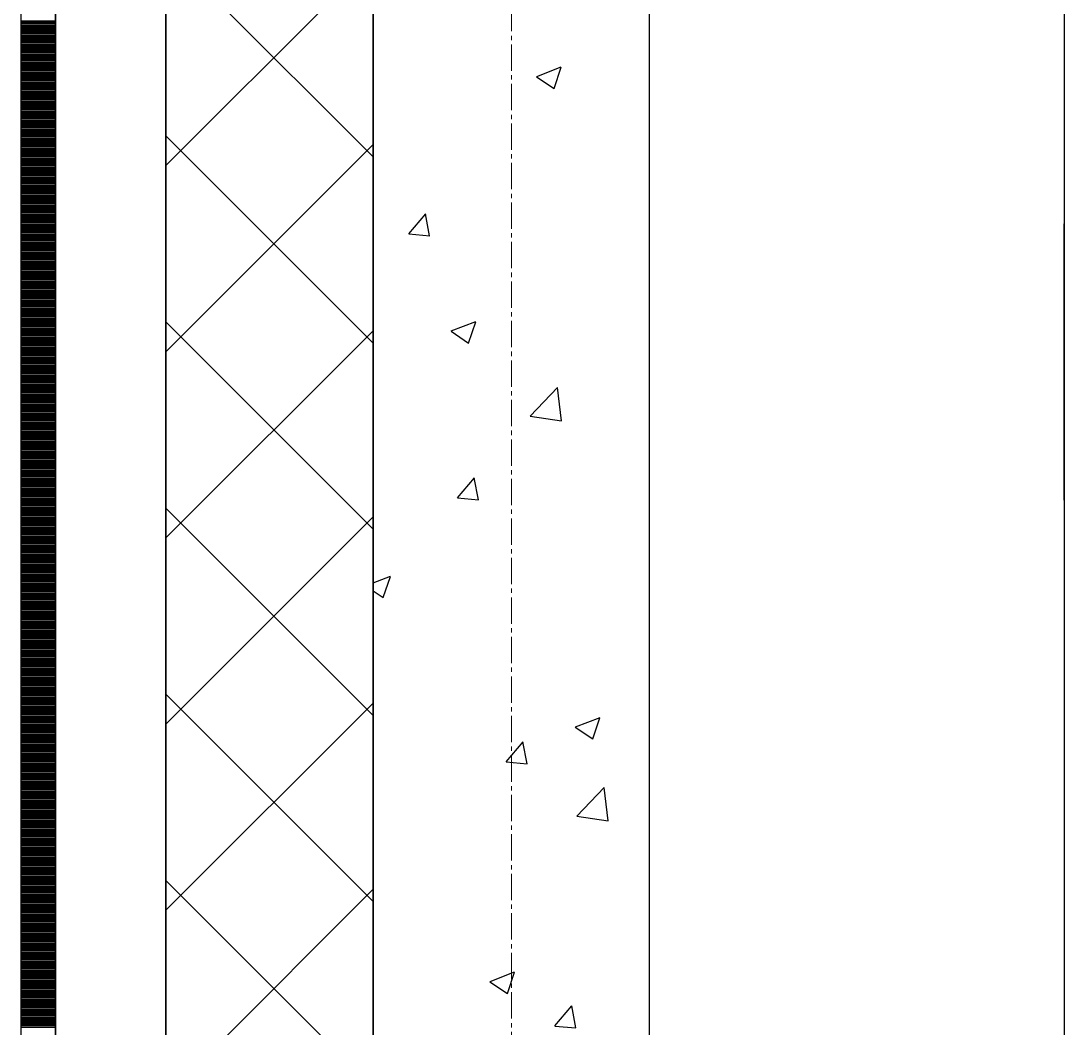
# Model space of a CAD drawing. Header units: millimetres. Extents: x -231292 to 573618, y -153144 to 564035.
# Drawn here: x 8548 to 9303, y 252784 to 253513 of the extents above; entities that cross this region are included whole.
import ezdxf

# ---------------------------------------------------------------- set-up
doc = ezdxf.new("R2010")
doc.units = ezdxf.units.MM
doc.linetypes.add('CENTER2', pattern=[28.575, 19.05, -3.175, 3.175, -3.175])
doc.layers.get('0').update_dxf_attribs({"color": 250})
for name, color, linetype, lineweight in [('АР_Стены ПЕНОблок', 250, 'Continuous', 20), ('АР_Тонкая', 250, 'Continuous', 5), ('АР_Утеплитель', 250, 'Continuous', 0), ('АР_Штриховка', 250, 'Continuous', 0), ('РД_Оси_100', 250, 'Continuous', 0)]:
    doc.layers.add(name, color=color, linetype=linetype, lineweight=lineweight)
doc.layers.add('КР_Балки-0.5', color=60, linetype='Continuous', lineweight=50, plot=False)

# ---------------------------------------------------------------- blocks, each defined once
blk = doc.blocks.new('оси_рен')
at = {"layer": 'РД_Оси_100', "color": 251, "linetype": 'CENTER2', "true_color": 0x636466}
blk.add_line((1195652.916, 135558.25), (1195652.916, 223268.25), dxfattribs=at)

msp = doc.modelspace()

# ---------------------------------------------------------------- linework, layer by layer
at = {"layer": 'АР_Стены ПЕНОблок', "color": 18, "linetype": 'Continuous', "lineweight": 25, "true_color": 0x000000}
for p, q in [((8803.243, 263866.253), (8803.243, 187666.253)), ((9003.243, 187666.253), (9003.243, 263866.253))]:
    msp.add_line(p, q, dxfattribs=at)
at = {"layer": 'АР_Тонкая', "color": 18, "linetype": 'Continuous', "lineweight": 25, "true_color": 0x000000}
for p, q in [((8548.243, 263866.253), (8548.243, 187666.253)), ((8573.243, 263866.253), (8573.243, 187666.253)), ((8573.243, 187666.253), (8573.243, 263866.253)), ((8653.243, 187666.253), (8653.243, 263866.253))]:
    msp.add_line(p, q, dxfattribs=at)
at = {"layer": 'АР_Утеплитель', "color": 18, "linetype": 'Continuous', "lineweight": 25, "true_color": 0x000000}
for p, q in [((8653.243, 263866.253), (8653.243, 187666.253)), ((8803.243, 187666.253), (8803.243, 263866.253))]:
    msp.add_line(p, q, dxfattribs=at)
at = {"layer": 'АР_Штриховка', "color": 18, "linetype": 'Continuous', "lineweight": 25, "true_color": 0x000000}
for p, q in [((8803.243, 253414.539), (8653.243, 253564.539)), ((8653.243, 253408.252), (8803.243, 253558.252)), ((8548.243, 253513.002), (8573.243, 253513.002)), ((8548.243, 253512.002), (8573.243, 253512.002)), ((8548.243, 253511.002), (8573.243, 253511.002)), ((8548.243, 253510.002), (8573.243, 253510.002)), ((8548.243, 253509.002), (8573.243, 253509.002)), ((8548.243, 253508.002), (8573.243, 253508.002)), ((8548.243, 253507.002), (8573.243, 253507.002)), ((8548.243, 253506.002), (8573.243, 253506.002)), ((8548.243, 253505.002), (8573.243, 253505.002)), ((8548.243, 253504.002), (8573.243, 253504.002)), ((8548.243, 253503.002), (8573.243, 253503.002)), ((8548.243, 253502.002), (8573.243, 253502.002)), ((8548.243, 253501.002), (8573.243, 253501.002)), ((8548.243, 253500.002), (8573.243, 253500.002)), ((8548.243, 253499.002), (8573.243, 253499.002)), ((8548.243, 253498.002), (8573.243, 253498.002)), ((8548.243, 253497.002), (8573.243, 253497.002)), ((8548.243, 253496.002), (8573.243, 253496.002)), ((8548.243, 253495.002), (8573.243, 253495.002)), ((8548.243, 253494.002), (8573.243, 253494.002)), ((8548.243, 253493.002), (8573.243, 253493.002)), ((8548.243, 253492.002), (8573.243, 253492.002)), ((8548.243, 253491.002), (8573.243, 253491.002)), ((8548.243, 253490.002), (8573.243, 253490.002)), ((8548.243, 253489.002), (8573.243, 253489.002)), ((8548.243, 253488.002), (8573.243, 253488.002)), ((8548.243, 253487.002), (8573.243, 253487.002)), ((8548.243, 253486.002), (8573.243, 253486.002)), ((8548.243, 253485.002), (8573.243, 253485.002)), ((8548.243, 253484.002), (8573.243, 253484.002)), ((8548.243, 253483.002), (8573.243, 253483.002)), ((8548.243, 253482.002), (8573.243, 253482.002)), ((8548.243, 253481.002), (8573.243, 253481.002)), ((8548.243, 253480.002), (8573.243, 253480.002)), ((8548.243, 253479.002), (8573.243, 253479.002)), ((8548.243, 253478.002), (8573.243, 253478.002)), ((8548.243, 253477.002), (8573.243, 253477.002)), ((8921.561, 253472.837), (8939.345, 253479.664)), ((8934.107, 253464.093), (8939.257, 253479.442)), ((8548.243, 253476.002), (8573.243, 253476.002)), ((8548.243, 253475.002), (8573.243, 253475.002)), ((8548.243, 253474.002), (8573.243, 253474.002)), ((8548.243, 253473.002), (8573.243, 253473.002)), ((8548.243, 253472.002), (8573.243, 253472.002)), ((8548.243, 253471.002), (8573.243, 253471.002)), ((8548.243, 253470.002), (8573.243, 253470.002)), ((8548.243, 253469.002), (8573.243, 253469.002)), ((8921.461, 253472.618), (8934.096, 253464.096)), ((8548.243, 253468.002), (8573.243, 253468.002)), ((8548.243, 253467.002), (8573.243, 253467.002)), ((8548.243, 253466.002), (8573.243, 253466.002)), ((8548.243, 253465.002), (8573.243, 253465.002)), ((8548.243, 253464.002), (8573.243, 253464.002)), ((8548.243, 253463.002), (8573.243, 253463.002)), ((8548.243, 253462.002), (8573.243, 253462.002)), ((8548.243, 253461.002), (8573.243, 253461.002)), ((8548.243, 253460.002), (8573.243, 253460.002)), ((8548.243, 253459.002), (8573.243, 253459.002)), ((8548.243, 253458.002), (8573.243, 253458.002)), ((8548.243, 253457.002), (8573.243, 253457.002)), ((8548.243, 253456.002), (8573.243, 253456.002)), ((8548.243, 253455.002), (8573.243, 253455.002)), ((8548.243, 253454.002), (8573.243, 253454.002)), ((8548.243, 253453.002), (8573.243, 253453.002)), ((8548.243, 253452.002), (8573.243, 253452.002)), ((8548.243, 253451.002), (8573.243, 253451.002)), ((8548.243, 253450.002), (8573.243, 253450.002)), ((8548.243, 253449.002), (8573.243, 253449.002)), ((8548.243, 253448.002), (8573.243, 253448.002)), ((8548.243, 253447.002), (8573.243, 253447.002)), ((8548.243, 253446.002), (8573.243, 253446.002)), ((8548.243, 253445.002), (8573.243, 253445.002)), ((8548.243, 253444.002), (8573.243, 253444.002)), ((8548.243, 253443.002), (8573.243, 253443.002)), ((8548.243, 253442.002), (8573.243, 253442.002)), ((8548.243, 253441.002), (8573.243, 253441.002)), ((8548.243, 253440.002), (8573.243, 253440.002)), ((8548.243, 253439.002), (8573.243, 253439.002)), ((8548.243, 253438.002), (8573.243, 253438.002)), ((8548.243, 253437.002), (8573.243, 253437.002)), ((8548.243, 253436.002), (8573.243, 253436.002)), ((8548.243, 253435.002), (8573.243, 253435.002)), ((8548.243, 253434.002), (8573.243, 253434.002)), ((8548.243, 253433.002), (8573.243, 253433.002)), ((8548.243, 253432.002), (8573.243, 253432.002)), ((8548.243, 253431.002), (8573.243, 253431.002)), ((8548.243, 253430.002), (8573.243, 253430.002)), ((8548.243, 253429.002), (8573.243, 253429.002)), ((8548.243, 253428.002), (8573.243, 253428.002)), ((8548.243, 253427.002), (8573.243, 253427.002)), ((8548.243, 253426.002), (8573.243, 253426.002)), ((8548.243, 253425.002), (8573.243, 253425.002)), ((8548.243, 253424.002), (8573.243, 253424.002)), ((8803.243, 253279.835), (8653.243, 253429.835)), ((8548.243, 253423.002), (8573.243, 253423.002)), ((8548.243, 253422.002), (8573.243, 253422.002)), ((8548.243, 253421.002), (8573.243, 253421.002)), ((8548.243, 253420.002), (8573.243, 253420.002)), ((8548.243, 253419.002), (8573.243, 253419.002)), ((8548.243, 253418.002), (8573.243, 253418.002)), ((8548.243, 253417.002), (8573.243, 253417.002)), ((8548.243, 253416.002), (8573.243, 253416.002)), ((8653.243, 253273.549), (8803.243, 253423.549)), ((8548.243, 253415.002), (8573.243, 253415.002)), ((8548.243, 253414.002), (8573.243, 253414.002)), ((8548.243, 253413.002), (8573.243, 253413.002)), ((8548.243, 253412.002), (8573.243, 253412.002)), ((8548.243, 253411.002), (8573.243, 253411.002)), ((8548.243, 253410.002), (8573.243, 253410.002)), ((8548.243, 253409.002), (8573.243, 253409.002)), ((8548.243, 253408.002), (8573.243, 253408.002)), ((8548.243, 253407.002), (8573.243, 253407.002)), ((8548.243, 253406.002), (8573.243, 253406.002)), ((8548.243, 253405.002), (8573.243, 253405.002)), ((8548.243, 253404.002), (8573.243, 253404.002)), ((8548.243, 253403.002), (8573.243, 253403.002)), ((8548.243, 253402.002), (8573.243, 253402.002)), ((8548.243, 253401.002), (8573.243, 253401.002)), ((8548.243, 253400.002), (8573.243, 253400.002)), ((8548.243, 253399.002), (8573.243, 253399.002)), ((8548.243, 253398.002), (8573.243, 253398.002)), ((8548.243, 253397.002), (8573.243, 253397.002)), ((8548.243, 253396.002), (8573.243, 253396.002)), ((8548.243, 253395.002), (8573.243, 253395.002)), ((8548.243, 253394.002), (8573.243, 253394.002)), ((8548.243, 253393.002), (8573.243, 253393.002)), ((8548.243, 253392.002), (8573.243, 253392.002)), ((8548.243, 253391.002), (8573.243, 253391.002)), ((8548.243, 253390.002), (8573.243, 253390.002)), ((8548.243, 253389.002), (8573.243, 253389.002)), ((8548.243, 253388.002), (8573.243, 253388.002)), ((8548.243, 253387.002), (8573.243, 253387.002)), ((8548.243, 253386.002), (8573.243, 253386.002)), ((8548.243, 253385.002), (8573.243, 253385.002)), ((8548.243, 253384.002), (8573.243, 253384.002)), ((8548.243, 253383.002), (8573.243, 253383.002)), ((8548.243, 253382.002), (8573.243, 253382.002)), ((8548.243, 253381.002), (8573.243, 253381.002)), ((8548.243, 253380.002), (8573.243, 253380.002)), ((8548.243, 253379.002), (8573.243, 253379.002)), ((8548.243, 253378.002), (8573.243, 253378.002)), ((8548.243, 253377.002), (8573.243, 253377.002)), ((8548.243, 253376.002), (8573.243, 253376.002)), ((8548.243, 253375.002), (8573.243, 253375.002)), ((8548.243, 253374.002), (8573.243, 253374.002)), ((8548.243, 253373.002), (8573.243, 253373.002)), ((8548.243, 253372.002), (8573.243, 253372.002)), ((8548.243, 253371.002), (8573.243, 253371.002)), ((8828.98, 253358.908), (8841.225, 253373.501)), ((8844.065, 253357.552), (8841.128, 253373.473)), ((8548.243, 253370.002), (8573.243, 253370.002)), ((8548.243, 253369.002), (8573.243, 253369.002)), ((8548.243, 253368.002), (8573.243, 253368.002)), ((8548.243, 253367.002), (8573.243, 253367.002)), ((8548.243, 253366.002), (8573.243, 253366.002)), ((8548.243, 253365.002), (8573.243, 253365.002)), ((8548.243, 253364.002), (8573.243, 253364.002)), ((8548.243, 253363.002), (8573.243, 253363.002)), ((8548.243, 253362.002), (8573.243, 253362.002)), ((8548.243, 253361.002), (8573.243, 253361.002)), ((8548.243, 253360.002), (8573.243, 253360.002)), ((8548.243, 253359.002), (8573.243, 253359.002)), ((8548.243, 253358.002), (8573.243, 253358.002)), ((8548.243, 253357.002), (8573.243, 253357.002)), ((8548.243, 253356.002), (8573.243, 253356.002)), ((8828.979, 253358.898), (8844.161, 253357.57)), ((8548.243, 253355.002), (8573.243, 253355.002)), ((8548.243, 253354.002), (8573.243, 253354.002)), ((8548.243, 253353.002), (8573.243, 253353.002)), ((8548.243, 253352.002), (8573.243, 253352.002)), ((8548.243, 253351.002), (8573.243, 253351.002)), ((8548.243, 253350.002), (8573.243, 253350.002)), ((8548.243, 253349.002), (8573.243, 253349.002)), ((8548.243, 253348.002), (8573.243, 253348.002)), ((8548.243, 253347.002), (8573.243, 253347.002)), ((8548.243, 253346.002), (8573.243, 253346.002)), ((8548.243, 253345.002), (8573.243, 253345.002)), ((8548.243, 253344.002), (8573.243, 253344.002)), ((8548.243, 253343.002), (8573.243, 253343.002)), ((8548.243, 253342.002), (8573.243, 253342.002)), ((8548.243, 253341.002), (8573.243, 253341.002)), ((8548.243, 253340.002), (8573.243, 253340.002)), ((8548.243, 253339.002), (8573.243, 253339.002)), ((8548.243, 253338.002), (8573.243, 253338.002)), ((8548.243, 253337.002), (8573.243, 253337.002)), ((8548.243, 253336.002), (8573.243, 253336.002)), ((8548.243, 253335.002), (8573.243, 253335.002)), ((8548.243, 253334.002), (8573.243, 253334.002)), ((8548.243, 253333.002), (8573.243, 253333.002)), ((8548.243, 253332.002), (8573.243, 253332.002)), ((8548.243, 253331.002), (8573.243, 253331.002)), ((8548.243, 253330.002), (8573.243, 253330.002)), ((8548.243, 253329.002), (8573.243, 253329.002)), ((8548.243, 253328.002), (8573.243, 253328.002)), ((8548.243, 253327.002), (8573.243, 253327.002)), ((8548.243, 253326.002), (8573.243, 253326.002)), ((8548.243, 253325.002), (8573.243, 253325.002)), ((8548.243, 253324.002), (8573.243, 253324.002)), ((8548.243, 253323.002), (8573.243, 253323.002)), ((8548.243, 253322.002), (8573.243, 253322.002)), ((8548.243, 253321.002), (8573.243, 253321.002)), ((8548.243, 253320.002), (8573.243, 253320.002)), ((8548.243, 253319.002), (8573.243, 253319.002)), ((8548.243, 253318.002), (8573.243, 253318.002)), ((8548.243, 253317.002), (8573.243, 253317.002)), ((8548.243, 253316.002), (8573.243, 253316.002)), ((8548.243, 253315.002), (8573.243, 253315.002)), ((8548.243, 253314.002), (8573.243, 253314.002)), ((8548.243, 253313.002), (8573.243, 253313.002)), ((8548.243, 253312.002), (8573.243, 253312.002)), ((8548.243, 253311.002), (8573.243, 253311.002)), ((8548.243, 253310.002), (8573.243, 253310.002)), ((8548.243, 253309.002), (8573.243, 253309.002)), ((8548.243, 253308.002), (8573.243, 253308.002)), ((8548.243, 253307.002), (8573.243, 253307.002)), ((8548.243, 253306.002), (8573.243, 253306.002)), ((8548.243, 253305.002), (8573.243, 253305.002)), ((8548.243, 253304.002), (8573.243, 253304.002)), ((8548.243, 253303.002), (8573.243, 253303.002)), ((8548.243, 253302.002), (8573.243, 253302.002)), ((8548.243, 253301.002), (8573.243, 253301.002)), ((8548.243, 253300.002), (8573.243, 253300.002)), ((8548.243, 253299.002), (8573.243, 253299.002)), ((8548.243, 253298.002), (8573.243, 253298.002)), ((8548.243, 253297.002), (8573.243, 253297.002)), ((8548.243, 253296.002), (8573.243, 253296.002)), ((8859.759, 253288.649), (8877.543, 253295.476)), ((8872.305, 253279.905), (8877.455, 253295.254)), ((8548.243, 253295.002), (8573.243, 253295.002)), ((8548.243, 253294.002), (8573.243, 253294.002)), ((8548.243, 253293.002), (8573.243, 253293.002)), ((8548.243, 253292.002), (8573.243, 253292.002)), ((8548.243, 253291.002), (8573.243, 253291.002)), ((8548.243, 253290.002), (8573.243, 253290.002)), ((8548.243, 253289.002), (8573.243, 253289.002)), ((8548.243, 253288.002), (8573.243, 253288.002)), ((8803.243, 253145.132), (8653.243, 253295.132)), ((8653.243, 253138.845), (8803.243, 253288.845)), ((8859.659, 253288.43), (8872.294, 253279.908)), ((8548.243, 253287.002), (8573.243, 253287.002)), ((8548.243, 253286.002), (8573.243, 253286.002)), ((8548.243, 253285.002), (8573.243, 253285.002)), ((8548.243, 253284.002), (8573.243, 253284.002)), ((8548.243, 253283.002), (8573.243, 253283.002)), ((8548.243, 253282.002), (8573.243, 253282.002)), ((8548.243, 253281.002), (8573.243, 253281.002)), ((8548.243, 253280.002), (8573.243, 253280.002)), ((8548.243, 253279.002), (8573.243, 253279.002)), ((8548.243, 253278.002), (8573.243, 253278.002)), ((8548.243, 253277.002), (8573.243, 253277.002)), ((8548.243, 253276.002), (8573.243, 253276.002)), ((8548.243, 253275.002), (8573.243, 253275.002)), ((8548.243, 253274.002), (8573.243, 253274.002)), ((8548.243, 253273.002), (8573.243, 253273.002)), ((8548.243, 253272.002), (8573.243, 253272.002)), ((8548.243, 253271.002), (8573.243, 253271.002)), ((8548.243, 253270.002), (8573.243, 253270.002)), ((8548.243, 253269.002), (8573.243, 253269.002)), ((8548.243, 253268.002), (8573.243, 253268.002)), ((8548.243, 253267.002), (8573.243, 253267.002)), ((8548.243, 253266.002), (8573.243, 253266.002)), ((8548.243, 253265.002), (8573.243, 253265.002)), ((8548.243, 253264.002), (8573.243, 253264.002)), ((8548.243, 253263.002), (8573.243, 253263.002)), ((8548.243, 253262.002), (8573.243, 253262.002)), ((8548.243, 253261.002), (8573.243, 253261.002)), ((8548.243, 253260.002), (8573.243, 253260.002)), ((8548.243, 253259.002), (8573.243, 253259.002)), ((8548.243, 253258.002), (8573.243, 253258.002)), ((8548.243, 253257.002), (8573.243, 253257.002)), ((8548.243, 253256.002), (8573.243, 253256.002)), ((8548.243, 253255.002), (8573.243, 253255.002)), ((8548.243, 253254.002), (8573.243, 253254.002)), ((8548.243, 253253.002), (8573.243, 253253.002)), ((8548.243, 253252.002), (8573.243, 253252.002)), ((8548.243, 253251.002), (8573.243, 253251.002)), ((8548.243, 253250.002), (8573.243, 253250.002)), ((8548.243, 253249.002), (8573.243, 253249.002)), ((8548.243, 253248.002), (8573.243, 253248.002)), ((8548.243, 253247.002), (8573.243, 253247.002)), ((8548.243, 253246.002), (8573.243, 253246.002)), ((8548.243, 253245.002), (8573.243, 253245.002)), ((8548.243, 253244.002), (8573.243, 253244.002)), ((8548.243, 253243.002), (8573.243, 253243.002)), ((8916.927, 253227.043), (8936.711, 253247.662)), ((8939.511, 253223.539), (8936.704, 253247.661)), ((8548.243, 253242.002), (8573.243, 253242.002)), ((8548.243, 253241.002), (8573.243, 253241.002)), ((8548.243, 253240.002), (8573.243, 253240.002)), ((8548.243, 253239.002), (8573.243, 253239.002)), ((8548.243, 253238.002), (8573.243, 253238.002)), ((8548.243, 253237.002), (8573.243, 253237.002)), ((8548.243, 253236.002), (8573.243, 253236.002)), ((8548.243, 253235.002), (8573.243, 253235.002)), ((8548.243, 253234.002), (8573.243, 253234.002)), ((8548.243, 253233.002), (8573.243, 253233.002)), ((8548.243, 253232.002), (8573.243, 253232.002)), ((8548.243, 253231.002), (8573.243, 253231.002)), ((8548.243, 253230.002), (8573.243, 253230.002)), ((8548.243, 253229.002), (8573.243, 253229.002)), ((8548.243, 253228.002), (8573.243, 253228.002)), ((8548.243, 253227.002), (8573.243, 253227.002)), ((8548.243, 253226.002), (8573.243, 253226.002)), ((8548.243, 253225.002), (8573.243, 253225.002)), ((8548.243, 253224.002), (8573.243, 253224.002)), ((8548.243, 253223.002), (8573.243, 253223.002)), ((8548.243, 253222.002), (8573.243, 253222.002)), ((8548.243, 253221.002), (8573.243, 253221.002)), ((8548.243, 253220.002), (8573.243, 253220.002)), ((8916.922, 253227.053), (8939.512, 253223.549)), ((8548.243, 253219.002), (8573.243, 253219.002)), ((8548.243, 253218.002), (8573.243, 253218.002)), ((8548.243, 253217.002), (8573.243, 253217.002)), ((8548.243, 253216.002), (8573.243, 253216.002)), ((8548.243, 253215.002), (8573.243, 253215.002)), ((8548.243, 253214.002), (8573.243, 253214.002)), ((8548.243, 253213.002), (8573.243, 253213.002)), ((8548.243, 253212.002), (8573.243, 253212.002)), ((8548.243, 253211.002), (8573.243, 253211.002)), ((8548.243, 253210.002), (8573.243, 253210.002)), ((8548.243, 253209.002), (8573.243, 253209.002)), ((8548.243, 253208.002), (8573.243, 253208.002)), ((8548.243, 253207.002), (8573.243, 253207.002)), ((8548.243, 253206.002), (8573.243, 253206.002)), ((8548.243, 253205.002), (8573.243, 253205.002)), ((8548.243, 253204.002), (8573.243, 253204.002)), ((8548.243, 253203.002), (8573.243, 253203.002)), ((8548.243, 253202.002), (8573.243, 253202.002)), ((8548.243, 253201.002), (8573.243, 253201.002)), ((8548.243, 253200.002), (8573.243, 253200.002)), ((8548.243, 253199.002), (8573.243, 253199.002)), ((8548.243, 253198.002), (8573.243, 253198.002)), ((8548.243, 253197.002), (8573.243, 253197.002)), ((8548.243, 253196.002), (8573.243, 253196.002)), ((8548.243, 253195.002), (8573.243, 253195.002)), ((8548.243, 253194.002), (8573.243, 253194.002)), ((8548.243, 253193.002), (8573.243, 253193.002)), ((8548.243, 253192.002), (8573.243, 253192.002)), ((8548.243, 253191.002), (8573.243, 253191.002)), ((8548.243, 253190.002), (8573.243, 253190.002)), ((8548.243, 253189.002), (8573.243, 253189.002)), ((8548.243, 253188.002), (8573.243, 253188.002)), ((8548.243, 253187.002), (8573.243, 253187.002)), ((8548.243, 253186.002), (8573.243, 253186.002)), ((8548.243, 253185.002), (8573.243, 253185.002)), ((8548.243, 253184.002), (8573.243, 253184.002)), ((8548.243, 253183.002), (8573.243, 253183.002)), ((8548.243, 253182.002), (8573.243, 253182.002)), ((8864.223, 253167.851), (8876.468, 253182.445)), ((8879.308, 253166.495), (8876.371, 253182.416)), ((8548.243, 253181.002), (8573.243, 253181.002)), ((8548.243, 253180.002), (8573.243, 253180.002)), ((8548.243, 253179.002), (8573.243, 253179.002)), ((8548.243, 253178.002), (8573.243, 253178.002)), ((8548.243, 253177.002), (8573.243, 253177.002)), ((8548.243, 253176.002), (8573.243, 253176.002)), ((8548.243, 253175.002), (8573.243, 253175.002)), ((8548.243, 253174.002), (8573.243, 253174.002)), ((8548.243, 253173.002), (8573.243, 253173.002)), ((8548.243, 253172.002), (8573.243, 253172.002)), ((8548.243, 253171.002), (8573.243, 253171.002)), ((8548.243, 253170.002), (8573.243, 253170.002)), ((8548.243, 253169.002), (8573.243, 253169.002)), ((8548.243, 253168.002), (8573.243, 253168.002)), ((8548.243, 253167.002), (8573.243, 253167.002)), ((8864.222, 253167.841), (8879.404, 253166.513)), ((8548.243, 253166.002), (8573.243, 253166.002)), ((8548.243, 253165.002), (8573.243, 253165.002)), ((8548.243, 253164.002), (8573.243, 253164.002)), ((8548.243, 253163.002), (8573.243, 253163.002)), ((8548.243, 253162.002), (8573.243, 253162.002)), ((8548.243, 253161.002), (8573.243, 253161.002)), ((8548.243, 253160.002), (8573.243, 253160.002)), ((8803.243, 253010.428), (8653.243, 253160.428)), ((8548.243, 253159.002), (8573.243, 253159.002)), ((8548.243, 253158.002), (8573.243, 253158.002)), ((8548.243, 253157.002), (8573.243, 253157.002)), ((8548.243, 253156.002), (8573.243, 253156.002)), ((8548.243, 253155.002), (8573.243, 253155.002)), ((8548.243, 253154.002), (8573.243, 253154.002)), ((8548.243, 253153.002), (8573.243, 253153.002)), ((8548.243, 253152.002), (8573.243, 253152.002)), ((8653.243, 253004.141), (8803.243, 253154.141)), ((8548.243, 253151.002), (8573.243, 253151.002)), ((8548.243, 253150.002), (8573.243, 253150.002)), ((8548.243, 253149.002), (8573.243, 253149.002)), ((8548.243, 253148.002), (8573.243, 253148.002)), ((8548.243, 253147.002), (8573.243, 253147.002)), ((8548.243, 253146.002), (8573.243, 253146.002)), ((8548.243, 253145.002), (8573.243, 253145.002)), ((8548.243, 253144.002), (8573.243, 253144.002)), ((8548.243, 253143.002), (8573.243, 253143.002)), ((8548.243, 253142.002), (8573.243, 253142.002)), ((8548.243, 253141.002), (8573.243, 253141.002)), ((8548.243, 253140.002), (8573.243, 253140.002)), ((8548.243, 253139.002), (8573.243, 253139.002)), ((8548.243, 253138.002), (8573.243, 253138.002)), ((8548.243, 253137.002), (8573.243, 253137.002)), ((8548.243, 253136.002), (8573.243, 253136.002)), ((8548.243, 253135.002), (8573.243, 253135.002)), ((8548.243, 253134.002), (8573.243, 253134.002)), ((8548.243, 253133.002), (8573.243, 253133.002)), ((8548.243, 253132.002), (8573.243, 253132.002)), ((8548.243, 253131.002), (8573.243, 253131.002)), ((8548.243, 253130.002), (8573.243, 253130.002)), ((8548.243, 253129.002), (8573.243, 253129.002)), ((8548.243, 253128.002), (8573.243, 253128.002)), ((8548.243, 253127.002), (8573.243, 253127.002)), ((8548.243, 253126.002), (8573.243, 253126.002)), ((8548.243, 253125.002), (8573.243, 253125.002)), ((8548.243, 253124.002), (8573.243, 253124.002)), ((8548.243, 253123.002), (8573.243, 253123.002)), ((8548.243, 253122.002), (8573.243, 253122.002)), ((8548.243, 253121.002), (8573.243, 253121.002)), ((8548.243, 253120.002), (8573.243, 253120.002)), ((8548.243, 253119.002), (8573.243, 253119.002)), ((8548.243, 253118.002), (8573.243, 253118.002)), ((8548.243, 253117.002), (8573.243, 253117.002)), ((8548.243, 253116.002), (8573.243, 253116.002)), ((8548.243, 253115.002), (8573.243, 253115.002)), ((8548.243, 253114.002), (8573.243, 253114.002)), ((8548.243, 253113.002), (8573.243, 253113.002)), ((8548.243, 253112.002), (8573.243, 253112.002)), ((8548.243, 253111.002), (8573.243, 253111.002)), ((8548.243, 253110.002), (8573.243, 253110.002)), ((8548.243, 253109.002), (8573.243, 253109.002)), ((8548.243, 253108.002), (8573.243, 253108.002)), ((8548.243, 253107.002), (8573.243, 253107.002)), ((8803.243, 253106.491), (8815.741, 253111.288)), ((8810.503, 253095.717), (8815.653, 253111.066)), ((8548.243, 253106.002), (8573.243, 253106.002)), ((8548.243, 253105.002), (8573.243, 253105.002)), ((8548.243, 253104.002), (8573.243, 253104.002)), ((8548.243, 253103.002), (8573.243, 253103.002)), ((8548.243, 253102.002), (8573.243, 253102.002)), ((8548.243, 253101.002), (8573.243, 253101.002)), ((8548.243, 253100.002), (8573.243, 253100.002)), ((8548.243, 253099.002), (8573.243, 253099.002)), ((8803.243, 253100.61), (8810.492, 253095.72)), ((8548.243, 253098.002), (8573.243, 253098.002)), ((8548.243, 253097.002), (8573.243, 253097.002)), ((8548.243, 253096.002), (8573.243, 253096.002)), ((8548.243, 253095.002), (8573.243, 253095.002)), ((8548.243, 253094.002), (8573.243, 253094.002)), ((8548.243, 253093.002), (8573.243, 253093.002)), ((8548.243, 253092.002), (8573.243, 253092.002)), ((8548.243, 253091.002), (8573.243, 253091.002)), ((8548.243, 253090.002), (8573.243, 253090.002)), ((8548.243, 253089.002), (8573.243, 253089.002)), ((8548.243, 253088.002), (8573.243, 253088.002)), ((8548.243, 253087.002), (8573.243, 253087.002)), ((8548.243, 253086.002), (8573.243, 253086.002)), ((8548.243, 253085.002), (8573.243, 253085.002)), ((8548.243, 253084.002), (8573.243, 253084.002)), ((8548.243, 253083.002), (8573.243, 253083.002)), ((8548.243, 253082.002), (8573.243, 253082.002)), ((8548.243, 253081.002), (8573.243, 253081.002)), ((8548.243, 253080.002), (8573.243, 253080.002)), ((8548.243, 253079.002), (8573.243, 253079.002)), ((8548.243, 253078.002), (8573.243, 253078.002)), ((8548.243, 253077.002), (8573.243, 253077.002)), ((8548.243, 253076.002), (8573.243, 253076.002)), ((8548.243, 253075.002), (8573.243, 253075.002)), ((8548.243, 253074.002), (8573.243, 253074.002)), ((8548.243, 253073.002), (8573.243, 253073.002)), ((8548.243, 253072.002), (8573.243, 253072.002)), ((8548.243, 253071.002), (8573.243, 253071.002)), ((8548.243, 253070.002), (8573.243, 253070.002)), ((8548.243, 253069.002), (8573.243, 253069.002)), ((8548.243, 253068.002), (8573.243, 253068.002)), ((8548.243, 253067.002), (8573.243, 253067.002)), ((8548.243, 253066.002), (8573.243, 253066.002)), ((8548.243, 253065.002), (8573.243, 253065.002)), ((8548.243, 253064.002), (8573.243, 253064.002)), ((8548.243, 253063.002), (8573.243, 253063.002)), ((8548.243, 253062.002), (8573.243, 253062.002)), ((8548.243, 253061.002), (8573.243, 253061.002)), ((8548.243, 253060.002), (8573.243, 253060.002)), ((8548.243, 253059.002), (8573.243, 253059.002)), ((8548.243, 253058.002), (8573.243, 253058.002)), ((8548.243, 253057.002), (8573.243, 253057.002)), ((8548.243, 253056.002), (8573.243, 253056.002)), ((8548.243, 253055.002), (8573.243, 253055.002)), ((8548.243, 253054.002), (8573.243, 253054.002)), ((8548.243, 253053.002), (8573.243, 253053.002)), ((8548.243, 253052.002), (8573.243, 253052.002)), ((8548.243, 253051.002), (8573.243, 253051.002)), ((8548.243, 253050.002), (8573.243, 253050.002)), ((8548.243, 253049.002), (8573.243, 253049.002)), ((8548.243, 253048.002), (8573.243, 253048.002)), ((8548.243, 253047.002), (8573.243, 253047.002)), ((8548.243, 253046.002), (8573.243, 253046.002)), ((8548.243, 253045.002), (8573.243, 253045.002)), ((8548.243, 253044.002), (8573.243, 253044.002)), ((8548.243, 253043.002), (8573.243, 253043.002)), ((8548.243, 253042.002), (8573.243, 253042.002)), ((8548.243, 253041.002), (8573.243, 253041.002)), ((8548.243, 253040.002), (8573.243, 253040.002)), ((8548.243, 253039.002), (8573.243, 253039.002)), ((8548.243, 253038.002), (8573.243, 253038.002)), ((8548.243, 253037.002), (8573.243, 253037.002)), ((8548.243, 253036.002), (8573.243, 253036.002)), ((8548.243, 253035.002), (8573.243, 253035.002)), ((8548.243, 253034.002), (8573.243, 253034.002)), ((8548.243, 253033.002), (8573.243, 253033.002)), ((8548.243, 253032.002), (8573.243, 253032.002)), ((8548.243, 253031.002), (8573.243, 253031.002)), ((8548.243, 253030.002), (8573.243, 253030.002)), ((8548.243, 253029.002), (8573.243, 253029.002)), ((8548.243, 253028.002), (8573.243, 253028.002)), ((8548.243, 253027.002), (8573.243, 253027.002)), ((8548.243, 253026.002), (8573.243, 253026.002)), ((8548.243, 253025.002), (8573.243, 253025.002)), ((8548.243, 253024.002), (8573.243, 253024.002)), ((8803.243, 252875.724), (8653.243, 253025.724)), ((8548.243, 253023.002), (8573.243, 253023.002)), ((8548.243, 253022.002), (8573.243, 253022.002)), ((8548.243, 253021.002), (8573.243, 253021.002)), ((8548.243, 253020.002), (8573.243, 253020.002)), ((8548.243, 253019.002), (8573.243, 253019.002)), ((8548.243, 253018.002), (8573.243, 253018.002)), ((8548.243, 253017.002), (8573.243, 253017.002)), ((8548.243, 253016.002), (8573.243, 253016.002)), ((8653.243, 252869.437), (8803.243, 253019.437)), ((8548.243, 253015.002), (8573.243, 253015.002)), ((8548.243, 253014.002), (8573.243, 253014.002)), ((8548.243, 253013.002), (8573.243, 253013.002)), ((8548.243, 253012.002), (8573.243, 253012.002)), ((8548.243, 253011.002), (8573.243, 253011.002)), ((8548.243, 253010.002), (8573.243, 253010.002)), ((8548.243, 253009.002), (8573.243, 253009.002)), ((8949.571, 253002.196), (8967.356, 253009.023)), ((8962.117, 252993.452), (8967.267, 253008.801)), ((8548.243, 253008.002), (8573.243, 253008.002)), ((8548.243, 253007.002), (8573.243, 253007.002)), ((8548.243, 253006.002), (8573.243, 253006.002)), ((8548.243, 253005.002), (8573.243, 253005.002)), ((8548.243, 253004.002), (8573.243, 253004.002)), ((8548.243, 253003.002), (8573.243, 253003.002)), ((8548.243, 253002.002), (8573.243, 253002.002)), ((8548.243, 253001.002), (8573.243, 253001.002)), ((8949.472, 253001.977), (8962.106, 252993.455)), ((8548.243, 253000.002), (8573.243, 253000.002)), ((8548.243, 252999.002), (8573.243, 252999.002)), ((8548.243, 252998.002), (8573.243, 252998.002)), ((8548.243, 252997.002), (8573.243, 252997.002)), ((8548.243, 252996.002), (8573.243, 252996.002)), ((8548.243, 252995.002), (8573.243, 252995.002)), ((8548.243, 252994.002), (8573.243, 252994.002)), ((8548.243, 252993.002), (8573.243, 252993.002)), ((8548.243, 252992.002), (8573.243, 252992.002)), ((8548.243, 252991.002), (8573.243, 252991.002)), ((8548.243, 252990.002), (8573.243, 252990.002)), ((8548.243, 252989.002), (8573.243, 252989.002)), ((8548.243, 252988.002), (8573.243, 252988.002)), ((8548.243, 252987.002), (8573.243, 252987.002)), ((8548.243, 252986.002), (8573.243, 252986.002)), ((8899.467, 252976.795), (8911.712, 252991.388)), ((8914.551, 252975.438), (8911.614, 252991.359)), ((8548.243, 252985.002), (8573.243, 252985.002)), ((8548.243, 252984.002), (8573.243, 252984.002)), ((8548.243, 252983.002), (8573.243, 252983.002)), ((8548.243, 252982.002), (8573.243, 252982.002)), ((8548.243, 252981.002), (8573.243, 252981.002)), ((8548.243, 252980.002), (8573.243, 252980.002)), ((8548.243, 252979.002), (8573.243, 252979.002)), ((8548.243, 252978.002), (8573.243, 252978.002)), ((8548.243, 252977.002), (8573.243, 252977.002)), ((8548.243, 252976.002), (8573.243, 252976.002)), ((8548.243, 252975.002), (8573.243, 252975.002)), ((8548.243, 252974.002), (8573.243, 252974.002)), ((8548.243, 252973.002), (8573.243, 252973.002)), ((8548.243, 252972.002), (8573.243, 252972.002)), ((8548.243, 252971.002), (8573.243, 252971.002)), ((8899.466, 252976.784), (8914.648, 252975.456)), ((8548.243, 252970.002), (8573.243, 252970.002)), ((8548.243, 252969.002), (8573.243, 252969.002)), ((8548.243, 252968.002), (8573.243, 252968.002)), ((8548.243, 252967.002), (8573.243, 252967.002)), ((8548.243, 252966.002), (8573.243, 252966.002)), ((8548.243, 252965.002), (8573.243, 252965.002)), ((8548.243, 252964.002), (8573.243, 252964.002)), ((8548.243, 252963.002), (8573.243, 252963.002)), ((8548.243, 252962.002), (8573.243, 252962.002)), ((8548.243, 252961.002), (8573.243, 252961.002)), ((8548.243, 252960.002), (8573.243, 252960.002)), ((8548.243, 252959.002), (8573.243, 252959.002)), ((8548.243, 252958.002), (8573.243, 252958.002)), ((8548.243, 252957.002), (8573.243, 252957.002)), ((8548.243, 252956.002), (8573.243, 252956.002)), ((8950.602, 252937.575), (8970.386, 252958.193)), ((8973.185, 252934.07), (8970.379, 252958.193)), ((8548.243, 252955.002), (8573.243, 252955.002)), ((8548.243, 252954.002), (8573.243, 252954.002)), ((8548.243, 252953.002), (8573.243, 252953.002)), ((8548.243, 252952.002), (8573.243, 252952.002)), ((8548.243, 252951.002), (8573.243, 252951.002)), ((8548.243, 252950.002), (8573.243, 252950.002)), ((8548.243, 252949.002), (8573.243, 252949.002)), ((8548.243, 252948.002), (8573.243, 252948.002)), ((8548.243, 252947.002), (8573.243, 252947.002)), ((8548.243, 252946.002), (8573.243, 252946.002)), ((8548.243, 252945.002), (8573.243, 252945.002)), ((8548.243, 252944.002), (8573.243, 252944.002)), ((8548.243, 252943.002), (8573.243, 252943.002)), ((8548.243, 252942.002), (8573.243, 252942.002)), ((8548.243, 252941.002), (8573.243, 252941.002)), ((8548.243, 252940.002), (8573.243, 252940.002)), ((8548.243, 252939.002), (8573.243, 252939.002)), ((8548.243, 252938.002), (8573.243, 252938.002)), ((8548.243, 252937.002), (8573.243, 252937.002)), ((8548.243, 252936.002), (8573.243, 252936.002)), ((8548.243, 252935.002), (8573.243, 252935.002)), ((8548.243, 252934.002), (8573.243, 252934.002)), ((8548.243, 252933.002), (8573.243, 252933.002)), ((8950.597, 252937.585), (8973.187, 252934.081)), ((8548.243, 252932.002), (8573.243, 252932.002)), ((8548.243, 252931.002), (8573.243, 252931.002)), ((8548.243, 252930.002), (8573.243, 252930.002)), ((8548.243, 252929.002), (8573.243, 252929.002)), ((8548.243, 252928.002), (8573.243, 252928.002)), ((8548.243, 252927.002), (8573.243, 252927.002)), ((8548.243, 252926.002), (8573.243, 252926.002)), ((8548.243, 252925.002), (8573.243, 252925.002)), ((8548.243, 252924.002), (8573.243, 252924.002)), ((8548.243, 252923.002), (8573.243, 252923.002)), ((8548.243, 252922.002), (8573.243, 252922.002)), ((8548.243, 252921.002), (8573.243, 252921.002)), ((8548.243, 252920.002), (8573.243, 252920.002)), ((8548.243, 252919.002), (8573.243, 252919.002)), ((8548.243, 252918.002), (8573.243, 252918.002)), ((8548.243, 252917.002), (8573.243, 252917.002)), ((8548.243, 252916.002), (8573.243, 252916.002)), ((8548.243, 252915.002), (8573.243, 252915.002)), ((8548.243, 252914.002), (8573.243, 252914.002)), ((8548.243, 252913.002), (8573.243, 252913.002)), ((8548.243, 252912.002), (8573.243, 252912.002)), ((8548.243, 252911.002), (8573.243, 252911.002)), ((8548.243, 252910.002), (8573.243, 252910.002)), ((8548.243, 252909.002), (8573.243, 252909.002)), ((8548.243, 252908.002), (8573.243, 252908.002)), ((8548.243, 252907.002), (8573.243, 252907.002)), ((8548.243, 252906.002), (8573.243, 252906.002)), ((8548.243, 252905.002), (8573.243, 252905.002)), ((8548.243, 252904.002), (8573.243, 252904.002)), ((8548.243, 252903.002), (8573.243, 252903.002)), ((8548.243, 252902.002), (8573.243, 252902.002)), ((8548.243, 252901.002), (8573.243, 252901.002)), ((8548.243, 252900.002), (8573.243, 252900.002)), ((8548.243, 252899.002), (8573.243, 252899.002)), ((8548.243, 252898.002), (8573.243, 252898.002)), ((8548.243, 252897.002), (8573.243, 252897.002)), ((8548.243, 252896.002), (8573.243, 252896.002)), ((8548.243, 252895.002), (8573.243, 252895.002)), ((8548.243, 252894.002), (8573.243, 252894.002)), ((8548.243, 252893.002), (8573.243, 252893.002)), ((8548.243, 252892.002), (8573.243, 252892.002)), ((8548.243, 252891.002), (8573.243, 252891.002)), ((8548.243, 252890.002), (8573.243, 252890.002)), ((8548.243, 252889.002), (8573.243, 252889.002)), ((8548.243, 252888.002), (8573.243, 252888.002)), ((8803.243, 252741.02), (8653.243, 252891.02)), ((8548.243, 252887.002), (8573.243, 252887.002)), ((8548.243, 252886.002), (8573.243, 252886.002)), ((8548.243, 252885.002), (8573.243, 252885.002)), ((8548.243, 252884.002), (8573.243, 252884.002)), ((8548.243, 252883.002), (8573.243, 252883.002)), ((8548.243, 252882.002), (8573.243, 252882.002)), ((8548.243, 252881.002), (8573.243, 252881.002)), ((8548.243, 252880.002), (8573.243, 252880.002)), ((8653.243, 252734.733), (8803.243, 252884.733)), ((8548.243, 252879.002), (8573.243, 252879.002)), ((8548.243, 252878.002), (8573.243, 252878.002)), ((8548.243, 252877.002), (8573.243, 252877.002)), ((8548.243, 252876.002), (8573.243, 252876.002)), ((8548.243, 252875.002), (8573.243, 252875.002)), ((8548.243, 252874.002), (8573.243, 252874.002)), ((8548.243, 252873.002), (8573.243, 252873.002)), ((8548.243, 252872.002), (8573.243, 252872.002)), ((8548.243, 252871.002), (8573.243, 252871.002)), ((8548.243, 252870.002), (8573.243, 252870.002)), ((8548.243, 252869.002), (8573.243, 252869.002)), ((8548.243, 252868.002), (8573.243, 252868.002)), ((8548.243, 252867.002), (8573.243, 252867.002)), ((8548.243, 252866.002), (8573.243, 252866.002)), ((8548.243, 252865.002), (8573.243, 252865.002)), ((8548.243, 252864.002), (8573.243, 252864.002)), ((8548.243, 252863.002), (8573.243, 252863.002)), ((8548.243, 252862.002), (8573.243, 252862.002)), ((8548.243, 252861.002), (8573.243, 252861.002)), ((8548.243, 252860.002), (8573.243, 252860.002)), ((8548.243, 252859.002), (8573.243, 252859.002)), ((8548.243, 252858.002), (8573.243, 252858.002)), ((8548.243, 252857.002), (8573.243, 252857.002)), ((8548.243, 252856.002), (8573.243, 252856.002)), ((8548.243, 252855.002), (8573.243, 252855.002)), ((8548.243, 252854.002), (8573.243, 252854.002)), ((8548.243, 252853.002), (8573.243, 252853.002)), ((8548.243, 252852.002), (8573.243, 252852.002)), ((8548.243, 252851.002), (8573.243, 252851.002)), ((8548.243, 252850.002), (8573.243, 252850.002)), ((8548.243, 252849.002), (8573.243, 252849.002)), ((8548.243, 252848.002), (8573.243, 252848.002)), ((8548.243, 252847.002), (8573.243, 252847.002)), ((8548.243, 252846.002), (8573.243, 252846.002)), ((8548.243, 252845.002), (8573.243, 252845.002)), ((8548.243, 252844.002), (8573.243, 252844.002)), ((8548.243, 252843.002), (8573.243, 252843.002)), ((8548.243, 252842.002), (8573.243, 252842.002)), ((8548.243, 252841.002), (8573.243, 252841.002)), ((8548.243, 252840.002), (8573.243, 252840.002)), ((8548.243, 252839.002), (8573.243, 252839.002)), ((8548.243, 252838.002), (8573.243, 252838.002)), ((8548.243, 252837.002), (8573.243, 252837.002)), ((8548.243, 252836.002), (8573.243, 252836.002)), ((8548.243, 252835.002), (8573.243, 252835.002)), ((8548.243, 252834.002), (8573.243, 252834.002)), ((8548.243, 252833.002), (8573.243, 252833.002)), ((8548.243, 252832.002), (8573.243, 252832.002)), ((8548.243, 252831.002), (8573.243, 252831.002)), ((8548.243, 252830.002), (8573.243, 252830.002)), ((8548.243, 252829.002), (8573.243, 252829.002)), ((8548.243, 252828.002), (8573.243, 252828.002)), ((8548.243, 252827.002), (8573.243, 252827.002)), ((8548.243, 252826.002), (8573.243, 252826.002)), ((8548.243, 252825.002), (8573.243, 252825.002)), ((8548.243, 252824.002), (8573.243, 252824.002)), ((8548.243, 252823.002), (8573.243, 252823.002)), ((8548.243, 252822.002), (8573.243, 252822.002)), ((8548.243, 252821.002), (8573.243, 252821.002)), ((8548.243, 252820.002), (8573.243, 252820.002)), ((8887.769, 252818.008), (8905.554, 252824.835)), ((8900.315, 252809.264), (8905.465, 252824.613)), ((8548.243, 252819.002), (8573.243, 252819.002)), ((8548.243, 252818.002), (8573.243, 252818.002)), ((8548.243, 252817.002), (8573.243, 252817.002)), ((8548.243, 252816.002), (8573.243, 252816.002)), ((8548.243, 252815.002), (8573.243, 252815.002)), ((8548.243, 252814.002), (8573.243, 252814.002)), ((8548.243, 252813.002), (8573.243, 252813.002)), ((8548.243, 252812.002), (8573.243, 252812.002)), ((8887.67, 252817.789), (8900.304, 252809.267)), ((8548.243, 252811.002), (8573.243, 252811.002)), ((8548.243, 252810.002), (8573.243, 252810.002)), ((8548.243, 252809.002), (8573.243, 252809.002)), ((8548.243, 252808.002), (8573.243, 252808.002)), ((8548.243, 252807.002), (8573.243, 252807.002)), ((8548.243, 252806.002), (8573.243, 252806.002)), ((8548.243, 252805.002), (8573.243, 252805.002)), ((8548.243, 252804.002), (8573.243, 252804.002)), ((8548.243, 252803.002), (8573.243, 252803.002)), ((8548.243, 252802.002), (8573.243, 252802.002)), ((8548.243, 252801.002), (8573.243, 252801.002)), ((8548.243, 252800.002), (8573.243, 252800.002)), ((8548.243, 252799.002), (8573.243, 252799.002)), ((8548.243, 252798.002), (8573.243, 252798.002)), ((8548.243, 252797.002), (8573.243, 252797.002)), ((8934.71, 252785.738), (8946.955, 252800.331)), ((8949.794, 252784.381), (8946.857, 252800.302)), ((8548.243, 252796.002), (8573.243, 252796.002)), ((8548.243, 252795.002), (8573.243, 252795.002)), ((8548.243, 252794.002), (8573.243, 252794.002)), ((8548.243, 252793.002), (8573.243, 252793.002)), ((8548.243, 252792.002), (8573.243, 252792.002)), ((8548.243, 252791.002), (8573.243, 252791.002)), ((8548.243, 252790.002), (8573.243, 252790.002)), ((8548.243, 252789.002), (8573.243, 252789.002)), ((8548.243, 252788.002), (8573.243, 252788.002)), ((8548.243, 252787.002), (8573.243, 252787.002)), ((8548.243, 252786.002), (8573.243, 252786.002)), ((8548.243, 252785.002), (8573.243, 252785.002)), ((8934.709, 252785.727), (8949.891, 252784.399))]:
    msp.add_line(p, q, dxfattribs=at)
at = {"layer": 'КР_Балки-0.5', "color": 18, "lineweight": 25, "ltscale": 200, "true_color": 0x000000}
for p, q in [((8803.244, 237366.253), (8803.244, 263866.253)), ((9303.244, 263866.253), (9303.244, 237366.253)), ((9303.244, 253166.253), (9303.244, 253366.253))]:
    msp.add_line(p, q, dxfattribs=at)

# ---------------------------------------------------------------- block references
at = {"rotation": 359.999868838025}
msp.add_blockref('оси_рен', (-1186750.035, 50655.808), dxfattribs=at)

doc.saveas('drawing.dxf')
